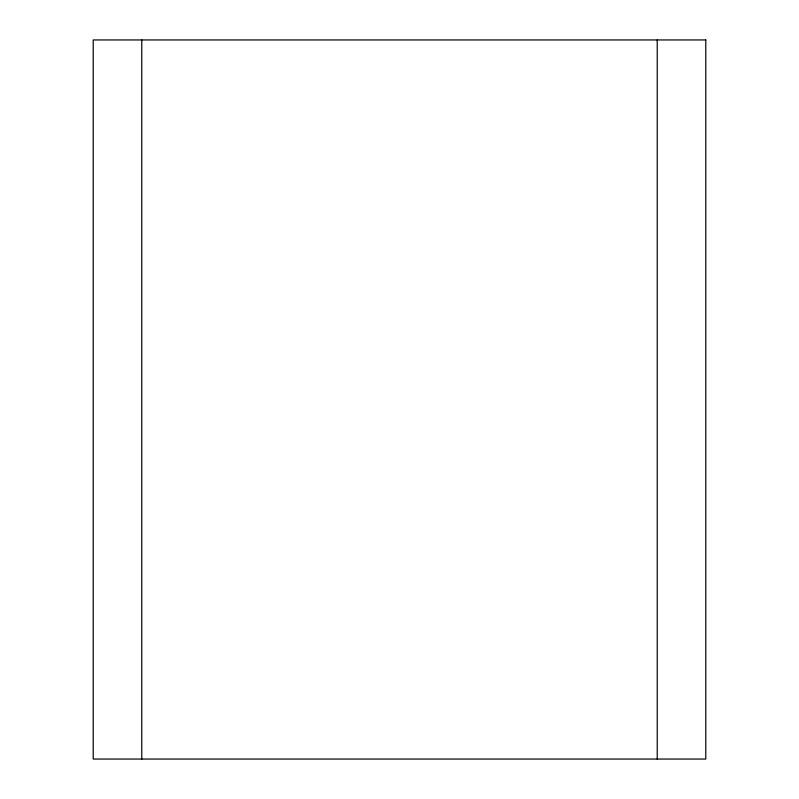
<?xml version="1.0" encoding="UTF-8"?>
<svg xmlns="http://www.w3.org/2000/svg" width="799" height="799" viewBox="0 0 799 799"><rect width="100%" height="100%" fill="white"/><g stroke="black" fill="none" stroke-linecap="round" stroke-linejoin="round"><path stroke-width="1.2" d="M657.227 39.95L657.227 759.05M141.773 39.95L141.773 759.05M705.787 39.95L93.213 39.95L93.213 759.05L705.787 759.05L705.787 39.95"/></g></svg>
